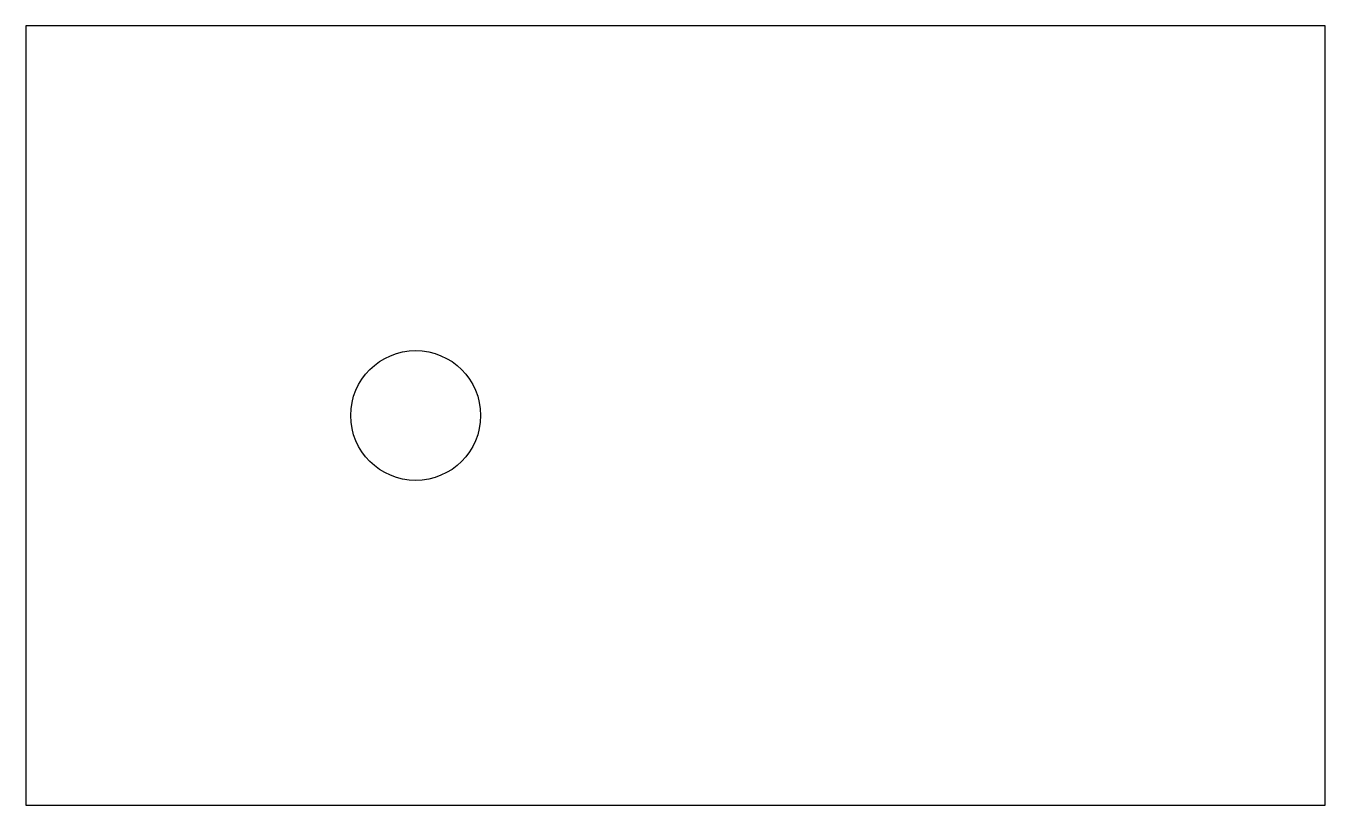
# Model space of a CAD drawing. Header units: millimetres. Extents: x 0 to 100, y 0 to 60.
import ezdxf

# ---------------------------------------------------------------- set-up
doc = ezdxf.new("R2010")
doc.units = ezdxf.units.MM
doc.header["$MEASUREMENT"] = 0

msp = doc.modelspace()

# ---------------------------------------------------------------- linework, layer by layer
for p, q in [((100, 60), (0, 60)), ((0, 60), (0, 0)), ((100, 0), (100, 60)), ((0, 0), (100, 0))]:
    msp.add_line(p, q)
msp.add_circle((30, 30), 5)

doc.saveas('drawing.dxf')
